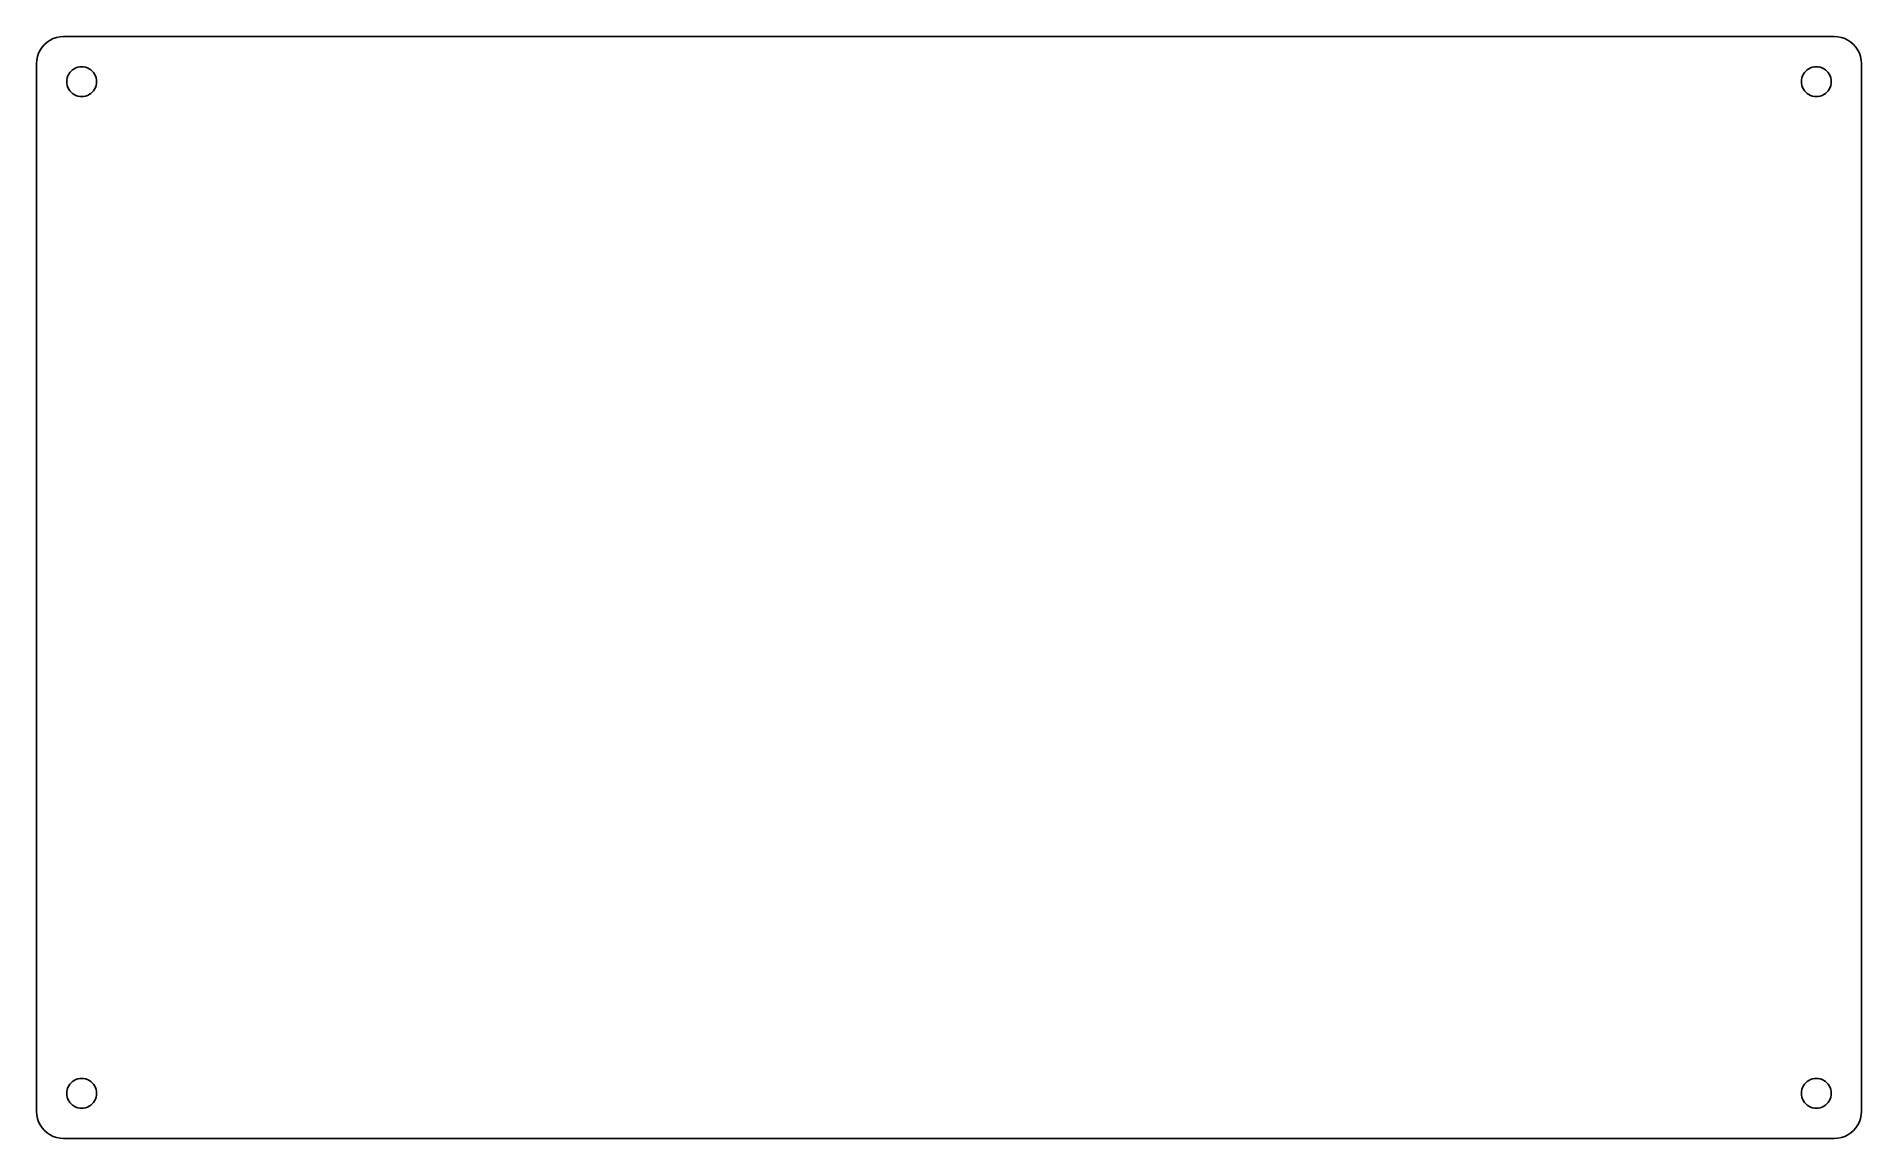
# Model space of a CAD drawing. Header units: metres. Extents: x -11 to 191, y -126 to -4.
import ezdxf

# ---------------------------------------------------------------- set-up
doc = ezdxf.new("R2010")
doc.units = ezdxf.units.M

msp = doc.modelspace()

# ---------------------------------------------------------------- linework, layer by layer
for p, q in [((-8.39157, -4.02567), (-8.77646, -4.10222)), ((-8, -4), (-8.39157, -4.02567)), ((188, -4), (-8, -4)), ((188.392, -4.02567), (188, -4)), ((188.776, -4.10222), (188.392, -4.02567)), ((-10.7716, -5.85194), (-10.8978, -6.22354)), ((-10.5981, -5.5), (-10.7716, -5.85194)), ((-10.3801, -5.17372), (-10.5981, -5.5)), ((-10.1213, -4.87868), (-10.3801, -5.17372)), ((-9.82628, -4.61993), (-10.1213, -4.87868)), ((-9.5, -4.40192), (-9.82628, -4.61993)), ((-9.14806, -4.22836), (-9.5, -4.40192)), ((-8.77646, -4.10222), (-9.14806, -4.22836)), ((189.148, -4.22836), (188.776, -4.10222)), ((189.5, -4.40192), (189.148, -4.22836)), ((189.826, -4.61993), (189.5, -4.40192)), ((190.121, -4.87868), (189.826, -4.61993)), ((190.38, -5.17372), (190.121, -4.87868)), ((190.598, -5.5), (190.38, -5.17372)), ((190.772, -5.85194), (190.598, -5.5)), ((190.898, -6.22354), (190.772, -5.85194)), ((-10.9743, -6.60843), (-11, -7)), ((-11, -7), (-11, -123)), ((-10.8978, -6.22354), (-10.9743, -6.60843)), ((-7.42894, -8.17499), (-7.30902, -7.99553)), ((-7.30902, -7.99553), (-7.16672, -7.83327)), ((-7.16672, -7.83327), (-7.00446, -7.69096)), ((-7.00446, -7.69096), (-6.825, -7.57104)), ((-6.825, -7.57104), (-6.63142, -7.47559)), ((-6.63142, -7.47559), (-6.42705, -7.40622)), ((-6.42705, -7.40622), (-6.21536, -7.36411)), ((-6.21536, -7.36411), (-6, -7.34999)), ((-6, -7.34999), (-5.78462, -7.36411)), ((-5.78462, -7.36411), (-5.57294, -7.40622)), ((-5.57294, -7.40622), (-5.36856, -7.47559)), ((-5.36856, -7.47559), (-5.17499, -7.57104)), ((-5.17499, -7.57104), (-4.99553, -7.69096)), ((-4.99553, -7.69096), (-4.83327, -7.83327)), ((-4.83327, -7.83327), (-4.69096, -7.99553)), ((-4.69096, -7.99553), (-4.57104, -8.17499)), ((184.571, -8.17499), (184.691, -7.99553)), ((184.691, -7.99553), (184.833, -7.83327)), ((184.833, -7.83327), (184.996, -7.69096)), ((184.996, -7.69096), (185.175, -7.57104)), ((185.175, -7.57104), (185.369, -7.47559)), ((185.369, -7.47559), (185.573, -7.40622)), ((185.573, -7.40622), (185.785, -7.36411)), ((185.785, -7.36411), (186, -7.34999)), ((186, -7.34999), (186.215, -7.36411)), ((186.215, -7.36411), (186.427, -7.40622)), ((186.427, -7.40622), (186.631, -7.47559)), ((186.631, -7.47559), (186.825, -7.57104)), ((186.825, -7.57104), (187.004, -7.69096)), ((187.004, -7.69096), (187.167, -7.83327)), ((187.167, -7.83327), (187.309, -7.99553)), ((187.309, -7.99553), (187.429, -8.17499)), ((190.974, -6.60843), (190.898, -6.22354)), ((191, -7), (190.974, -6.60843)), ((191, -123), (191, -7)), ((-7.64999, -9), (-7.63588, -8.78462)), ((-7.63588, -9.21536), (-7.64999, -9)), ((-7.63588, -8.78462), (-7.59377, -8.57294)), ((-7.59377, -9.42705), (-7.63588, -9.21536)), ((-7.59377, -8.57294), (-7.5244, -8.36856)), ((-7.5244, -9.63142), (-7.59377, -9.42705)), ((-7.5244, -8.36856), (-7.42894, -8.17499)), ((-7.42894, -9.825), (-7.5244, -9.63142)), ((-7.30902, -10.0045), (-7.42894, -9.825)), ((-7.16672, -10.1667), (-7.30902, -10.0045)), ((-4.69096, -10.0045), (-4.83327, -10.1667)), ((-4.57104, -9.825), (-4.69096, -10.0045)), ((-4.57104, -8.17499), (-4.47559, -8.36856)), ((-4.47559, -9.63142), (-4.57104, -9.825)), ((-4.47559, -8.36856), (-4.40622, -8.57294)), ((-4.40622, -9.42705), (-4.47559, -9.63142)), ((-4.40622, -8.57294), (-4.36411, -8.78462)), ((-4.36411, -9.21536), (-4.40622, -9.42705)), ((-4.36411, -8.78462), (-4.34999, -9)), ((-4.34999, -9), (-4.36411, -9.21536)), ((184.35, -9), (184.364, -8.78462)), ((184.364, -9.21536), (184.35, -9)), ((184.364, -8.78462), (184.406, -8.57294)), ((184.406, -9.42705), (184.364, -9.21536)), ((184.406, -8.57294), (184.476, -8.36856)), ((184.476, -9.63142), (184.406, -9.42705)), ((184.476, -8.36856), (184.571, -8.17499)), ((184.571, -9.825), (184.476, -9.63142)), ((184.691, -10.0045), (184.571, -9.825)), ((184.833, -10.1667), (184.691, -10.0045)), ((187.309, -10.0045), (187.167, -10.1667)), ((187.429, -9.825), (187.309, -10.0045)), ((187.429, -8.17499), (187.524, -8.36856)), ((187.524, -9.63142), (187.429, -9.825)), ((187.524, -8.36856), (187.594, -8.57294)), ((187.594, -9.42705), (187.524, -9.63142)), ((187.594, -8.57294), (187.636, -8.78462)), ((187.636, -9.21536), (187.594, -9.42705)), ((187.636, -8.78462), (187.65, -9)), ((187.65, -9), (187.636, -9.21536)), ((-7.00446, -10.309), (-7.16672, -10.1667)), ((-6.825, -10.4289), (-7.00446, -10.309)), ((-6.63142, -10.5244), (-6.825, -10.4289)), ((-6.42705, -10.5938), (-6.63142, -10.5244)), ((-6.21536, -10.6359), (-6.42705, -10.5938)), ((-6, -10.65), (-6.21536, -10.6359)), ((-5.78462, -10.6359), (-6, -10.65)), ((-5.57294, -10.5938), (-5.78462, -10.6359)), ((-5.36856, -10.5244), (-5.57294, -10.5938)), ((-5.17499, -10.4289), (-5.36856, -10.5244)), ((-4.99553, -10.309), (-5.17499, -10.4289)), ((-4.83327, -10.1667), (-4.99553, -10.309)), ((184.996, -10.309), (184.833, -10.1667)), ((185.175, -10.4289), (184.996, -10.309)), ((185.369, -10.5244), (185.175, -10.4289)), ((185.573, -10.5938), (185.369, -10.5244)), ((185.785, -10.6359), (185.573, -10.5938)), ((186, -10.65), (185.785, -10.6359)), ((186.215, -10.6359), (186, -10.65)), ((186.427, -10.5938), (186.215, -10.6359)), ((186.631, -10.5244), (186.427, -10.5938)), ((186.825, -10.4289), (186.631, -10.5244)), ((187.004, -10.309), (186.825, -10.4289)), ((187.167, -10.1667), (187.004, -10.309)), ((-7.64999, -121), (-7.63588, -120.785)), ((-7.63588, -121.215), (-7.64999, -121)), ((-7.63588, -120.785), (-7.59377, -120.573)), ((-7.59377, -120.573), (-7.5244, -120.369)), ((-7.5244, -120.369), (-7.42894, -120.175)), ((-7.42894, -120.175), (-7.30902, -119.996)), ((-7.30902, -119.996), (-7.16672, -119.833)), ((-7.16672, -119.833), (-7.00446, -119.691)), ((-7.00446, -119.691), (-6.825, -119.571)), ((-6.825, -119.571), (-6.63142, -119.476)), ((-6.63142, -119.476), (-6.42705, -119.406)), ((-6.42705, -119.406), (-6.21536, -119.364)), ((-6.21536, -119.364), (-6, -119.35)), ((-6, -119.35), (-5.78462, -119.364)), ((-5.78462, -119.364), (-5.57294, -119.406)), ((-5.57294, -119.406), (-5.36856, -119.476)), ((-5.36856, -119.476), (-5.17499, -119.571)), ((-5.17499, -119.571), (-4.99553, -119.691)), ((-4.99553, -119.691), (-4.83327, -119.833)), ((-4.83327, -119.833), (-4.69096, -119.996)), ((-4.69096, -119.996), (-4.57104, -120.175)), ((-4.57104, -120.175), (-4.47559, -120.369)), ((-4.47559, -120.369), (-4.40622, -120.573)), ((-4.40622, -120.573), (-4.36411, -120.785)), ((-4.36411, -120.785), (-4.34999, -121)), ((-4.34999, -121), (-4.36411, -121.215)), ((184.35, -121), (184.364, -120.785)), ((184.364, -121.215), (184.35, -121)), ((184.364, -120.785), (184.406, -120.573)), ((184.406, -120.573), (184.476, -120.369)), ((184.476, -120.369), (184.571, -120.175)), ((184.571, -120.175), (184.691, -119.996)), ((184.691, -119.996), (184.833, -119.833)), ((184.833, -119.833), (184.996, -119.691)), ((184.996, -119.691), (185.175, -119.571)), ((185.175, -119.571), (185.369, -119.476)), ((185.369, -119.476), (185.573, -119.406)), ((185.573, -119.406), (185.785, -119.364)), ((185.785, -119.364), (186, -119.35)), ((186, -119.35), (186.215, -119.364)), ((186.215, -119.364), (186.427, -119.406)), ((186.427, -119.406), (186.631, -119.476)), ((186.631, -119.476), (186.825, -119.571)), ((186.825, -119.571), (187.004, -119.691)), ((187.004, -119.691), (187.167, -119.833)), ((187.167, -119.833), (187.309, -119.996)), ((187.309, -119.996), (187.429, -120.175)), ((187.429, -120.175), (187.524, -120.369)), ((187.524, -120.369), (187.594, -120.573)), ((187.594, -120.573), (187.636, -120.785)), ((187.636, -120.785), (187.65, -121)), ((187.65, -121), (187.636, -121.215)), ((-11, -123), (-10.9743, -123.392)), ((-7.59377, -121.427), (-7.63588, -121.215)), ((-7.5244, -121.631), (-7.59377, -121.427)), ((-7.42894, -121.825), (-7.5244, -121.631)), ((-7.30902, -122.004), (-7.42894, -121.825)), ((-7.16672, -122.167), (-7.30902, -122.004)), ((-7.00446, -122.309), (-7.16672, -122.167)), ((-6.825, -122.429), (-7.00446, -122.309)), ((-6.63142, -122.524), (-6.825, -122.429)), ((-6.42705, -122.594), (-6.63142, -122.524)), ((-6.21536, -122.636), (-6.42705, -122.594)), ((-6, -122.65), (-6.21536, -122.636)), ((-5.78462, -122.636), (-6, -122.65)), ((-5.57294, -122.594), (-5.78462, -122.636)), ((-5.36856, -122.524), (-5.57294, -122.594)), ((-5.17499, -122.429), (-5.36856, -122.524)), ((-4.99553, -122.309), (-5.17499, -122.429)), ((-4.83327, -122.167), (-4.99553, -122.309)), ((-4.69096, -122.004), (-4.83327, -122.167)), ((-4.57104, -121.825), (-4.69096, -122.004)), ((-4.47559, -121.631), (-4.57104, -121.825)), ((-4.40622, -121.427), (-4.47559, -121.631)), ((-4.36411, -121.215), (-4.40622, -121.427)), ((184.406, -121.427), (184.364, -121.215)), ((184.476, -121.631), (184.406, -121.427)), ((184.571, -121.825), (184.476, -121.631)), ((184.691, -122.004), (184.571, -121.825)), ((184.833, -122.167), (184.691, -122.004)), ((184.996, -122.309), (184.833, -122.167)), ((185.175, -122.429), (184.996, -122.309)), ((185.369, -122.524), (185.175, -122.429)), ((185.573, -122.594), (185.369, -122.524)), ((185.785, -122.636), (185.573, -122.594)), ((186, -122.65), (185.785, -122.636)), ((186.215, -122.636), (186, -122.65)), ((186.427, -122.594), (186.215, -122.636)), ((186.631, -122.524), (186.427, -122.594)), ((186.825, -122.429), (186.631, -122.524)), ((187.004, -122.309), (186.825, -122.429)), ((187.167, -122.167), (187.004, -122.309)), ((187.309, -122.004), (187.167, -122.167)), ((187.429, -121.825), (187.309, -122.004)), ((187.524, -121.631), (187.429, -121.825)), ((187.594, -121.427), (187.524, -121.631)), ((187.636, -121.215), (187.594, -121.427)), ((190.974, -123.392), (191, -123)), ((-10.9743, -123.392), (-10.8978, -123.776)), ((-10.8978, -123.776), (-10.7716, -124.148)), ((-10.7716, -124.148), (-10.5981, -124.5)), ((-10.5981, -124.5), (-10.3801, -124.826)), ((-10.3801, -124.826), (-10.1213, -125.121)), ((-10.1213, -125.121), (-9.82628, -125.38)), ((189.826, -125.38), (190.121, -125.121)), ((190.121, -125.121), (190.38, -124.826)), ((190.38, -124.826), (190.598, -124.5)), ((190.598, -124.5), (190.772, -124.148)), ((190.772, -124.148), (190.898, -123.776)), ((190.898, -123.776), (190.974, -123.392)), ((-9.82628, -125.38), (-9.5, -125.598)), ((-9.5, -125.598), (-9.14806, -125.772)), ((-9.14806, -125.772), (-8.77646, -125.898)), ((-8.77646, -125.898), (-8.39157, -125.974)), ((-8.39157, -125.974), (-8, -126)), ((-8, -126), (188, -126)), ((188, -126), (188.392, -125.974)), ((188.392, -125.974), (188.776, -125.898)), ((188.776, -125.898), (189.148, -125.772)), ((189.148, -125.772), (189.5, -125.598)), ((189.5, -125.598), (189.826, -125.38))]:
    msp.add_line(p, q)

doc.saveas('drawing.dxf')
